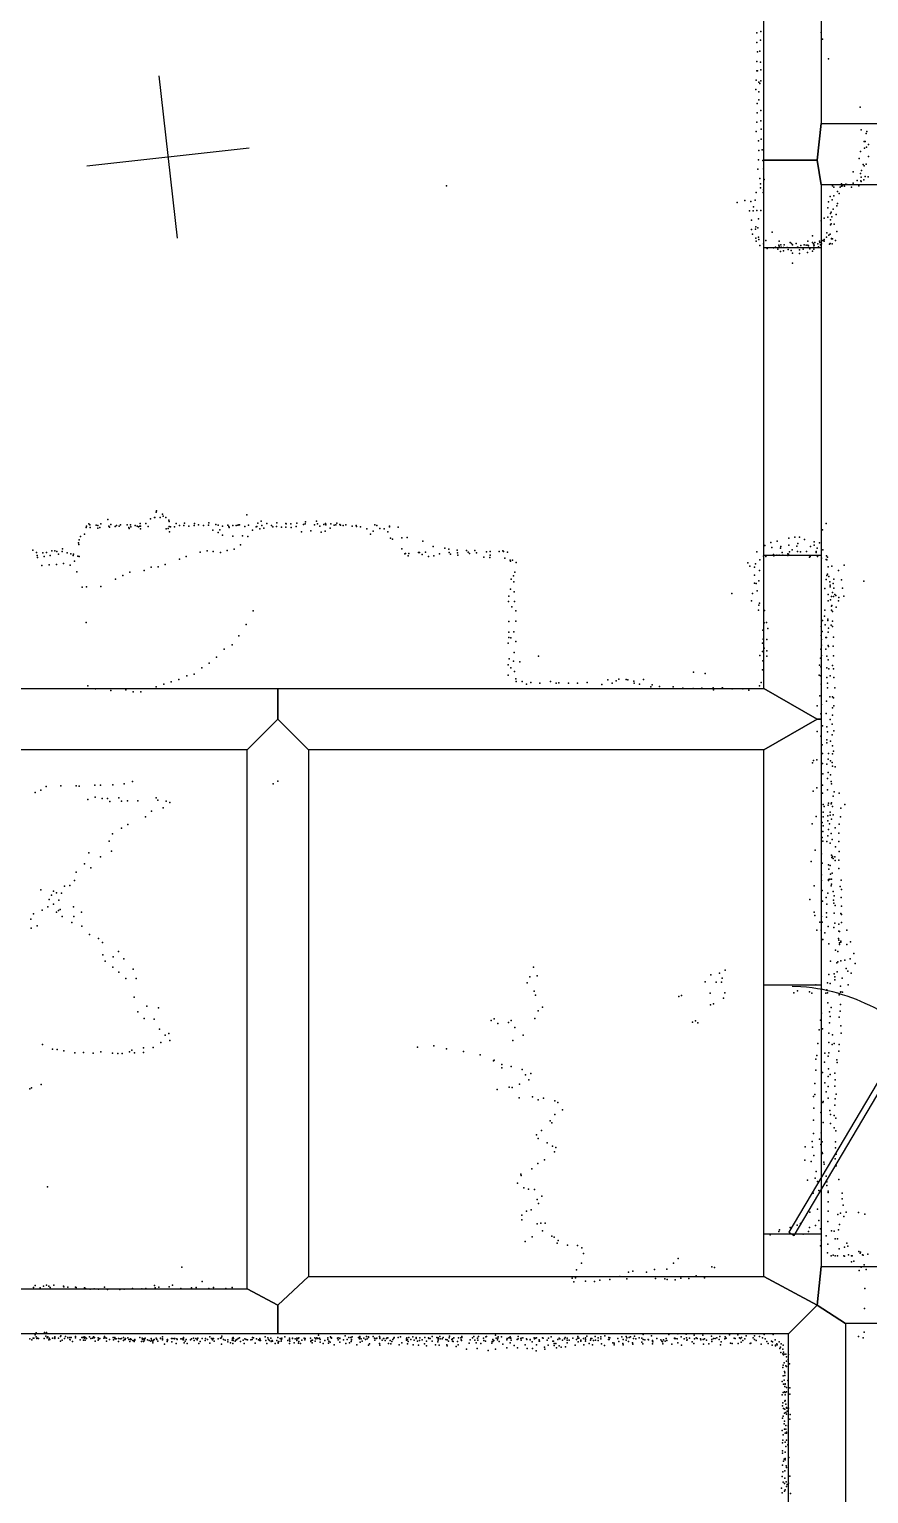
# Model space of a CAD drawing. Header units: millimetres. Extents: x 3450 to 23228, y -19815 to -4263.
# Drawn here: x 12202 to 14257, y -11441 to -7854 of the extents above; entities that cross this region are included whole.
import ezdxf

# ---------------------------------------------------------------- set-up
doc = ezdxf.new("R2010")
doc.units = ezdxf.units.MM
for name, color, linetype in [('DOORS', 7, 'Continuous'), ('P', 9, 'Continuous'), ('PANOS', 10, 'Continuous'), ('ROOMS', 1, 'Continuous'), ('WALLS', 3, 'Continuous')]:
    doc.layers.add(name, color=color, linetype=linetype)

# ---------------------------------------------------------------- blocks, each defined once
blk = doc.blocks.new('1-Standard_3C')
for points in [[(-403.982, 5.64828), (253.382, 394.931), (263.573, 377.722), (-393.791, -11.5606), (-403.982, 5.64828)], [(263.573, 377.722), (275.367, 357.142), (283.15, 343.495), (290.844, 329.879), (298.429, 316.269), (305.882, 302.642), (313.184, 288.973), (320.313, 275.239), (327.249, 261.416), (333.971, 247.479), (340.456, 233.405), (346.686, 219.17), (352.638, 204.75), (358.291, 190.121), (363.626, 175.258), (368.62, 160.139), (373.253, 144.738), (377.503, 129.032), (381.351, 112.998), (384.774, 96.6102), (387.752, 79.8457), (390.265, 62.6802), (392.29, 45.0899), (393.807, 27.0508), (395.085, -0.90191)]]:
    blk.add_lwpolyline(points)

msp = doc.modelspace()

# ---------------------------------------------------------------- linework, layer by layer
at = {"layer": 'DOORS'}
for points in [[(14000.8, -9143.1), (14000.8, -8389.1), (14140.8, -8389.1), (14140.8, -9143.1), (14000.8, -9143.1)], [(14000.8, -10805.5), (14000.8, -10194.8), (14140.8, -10194.8), (14140.8, -10805.5), (14000.8, -10805.5)]]:
    msp.add_lwpolyline(points, dxfattribs=at)
at = {"layer": 'P'}
for p in [(13983, -7863), (13983, -7887), (13992, -7881), (13993, -7860), (14141, -7862), (14144, -7879), (13985, -7910), (13991, -7908), (13983, -7933), (13983, -7956), (13985, -7956), (13992, -7935), (13993, -7954), (14159, -7927), (13982, -7979), (13988, -7984), (13991, -7987), (13993, -7981), (13981, -8002), (13988, -8008), (13988, -8027), (13984, -8036), (13984, -8059), (13993, -8053), (14236, -8045), (13982, -8105), (13983, -8082), (13993, -8079), (13994, -8099), (14239, -8101), (14253, -8105), (13987, -8128), (13994, -8124), (14246, -8129), (14249, -8129), (14251, -8110), (14257, -8137), (13987, -8174), (13988, -8151), (13996, -8150), (13998, -8176), (14234, -8171), (14237, -8154), (14247, -8146), (14252, -8143), (14257, -8166), (13986, -8197), (14000, -8196), (14219, -8204), (14237, -8208), (14240, -8200), (14244, -8186), (14246, -8189), (14251, -8185), (13223, -8238), (13991, -8220), (13992, -8233), (13992, -8243), (14000, -8248), (14001, -8222), (14169, -8238), (14172, -8241), (14187, -8241), (14191, -8233), (14191, -8239), (14193, -8238), (14198, -8239), (14201, -8234), (14204, -8235), (14215, -8241), (14219, -8231), (14229, -8225), (14233, -8238), (14238, -8226), (14239, -8217), (14239, -8227), (14245, -8223), (14249, -8215), (14256, -8216), (13935, -8279), (13954, -8274), (13969, -8276), (13979, -8273), (13982, -8254), (13999, -8254), (14159, -8277), (14163, -8264), (14168, -8272), (14172, -8262), (14181, -8252), (14181, -8281), (14185, -8257), (13965, -8299), (13974, -8299), (13975, -8289), (13983, -8298), (13987, -8319), (13993, -8298), (14148, -8317), (14157, -8292), (14157, -8315), (14164, -8306), (14165, -8302), (14167, -8314), (14170, -8295), (14178, -8308), (14179, -8287), (13970, -8322), (13970, -8345), (13973, -8356), (13980, -8344), (13981, -8338), (13986, -8341), (14021, -8351), (14141, -8324), (14155, -8353), (14163, -8356), (14164, -8321), (14164, -8333), (14165, -8331), (14173, -8332), (14179, -8350), (13981, -8366), (13982, -8373), (13987, -8364), (13988, -8369), (13991, -8384), (14000, -8380), (14005, -8372), (14009, -8391), (14024, -8390), (14029, -8388), (14037, -8383), (14038, -8373), (14038, -8386), (14042, -8382), (14043, -8388), (14049, -8389), (14050, -8382), (14058, -8389), (14065, -8377), (14068, -8379), (14071, -8382), (14080, -8379), (14083, -8388), (14084, -8388), (14091, -8384), (14099, -8382), (14104, -8383), (14108, -8373), (14108, -8383), (14110, -8385), (14113, -8392), (14120, -8360), (14120, -8377), (14122, -8380), (14123, -8385), (14124, -8383), (14125, -8377), (14133, -8380), (14134, -8387), (14137, -8373), (14138, -8377), (14139, -8382), (14142, -8380), (14145, -8372), (14148, -8369), (14148, -8373), (14154, -8364), (14160, -8359), (14161, -8381), (14163, -8379), (14166, -8367), (14166, -8368), (14168, -8380), (14169, -8368), (14176, -8372), (14035, -8393), (14041, -8399), (14049, -8397), (14060, -8394), (14067, -8396), (14071, -8403), (14071, -8427), (14088, -8395), (14088, -8404), (14097, -8393), (14107, -8401), (14120, -8398), (14123, -8393), (12512, -9037), (12513, -9034), (12342, -9071), (12347, -9066), (12350, -9068), (12365, -9069), (12369, -9070), (12377, -9066), (12394, -9055), (12396, -9071), (12401, -9067), (12412, -9072), (12415, -9070), (12422, -9071), (12425, -9068), (12441, -9068), (12449, -9068), (12450, -9073), (12461, -9070), (12466, -9071), (12469, -9073), (12472, -9071), (12473, -9065), (12474, -9071), (12487, -9065), (12493, -9072), (12498, -9053), (12508, -9050), (12509, -9050), (12522, -9050), (12528, -9042), (12529, -9047), (12536, -9050), (12543, -9057), (12544, -9060), (12544, -9072), (12547, -9073), (12557, -9073), (12561, -9065), (12569, -9070), (12580, -9070), (12582, -9064), (12592, -9071), (12605, -9070), (12606, -9065), (12616, -9068), (12628, -9070), (12640, -9069), (12641, -9063), (12658, -9067), (12664, -9069), (12675, -9071), (12688, -9069), (12690, -9072), (12700, -9070), (12708, -9070), (12712, -9069), (12715, -9068), (12716, -9068), (12729, -9072), (12734, -9044), (12738, -9069), (12757, -9073), (12759, -9072), (12761, -9064), (12769, -9059), (12771, -9070), (12783, -9065), (12795, -9070), (12798, -9073), (12807, -9072), (12808, -9063), (12830, -9065), (12831, -9066), (12842, -9066), (12855, -9072), (12857, -9064), (12873, -9067), (12877, -9066), (12878, -9061), (12900, -9068), (12905, -9059), (12907, -9066), (12913, -9071), (12923, -9067), (12927, -9065), (12928, -9068), (12940, -9066), (12948, -9069), (12952, -9068), (12955, -9064), (12962, -9067), (12964, -9069), (12970, -9070), (12977, -9068), (12992, -9071), (13002, -9070), (13003, -9072), (13013, -9073), (13048, -9068), (13053, -9070), (13084, -9071), (13084, -9073), (14153, -9065), (12324, -9105), (12327, -9097), (12337, -9091), (12341, -9075), (12351, -9075), (12369, -9076), (12374, -9075), (12398, -9074), (12445, -9075), (12446, -9077), (12474, -9078), (12537, -9078), (12542, -9077), (12545, -9085), (12651, -9081), (12664, -9087), (12668, -9080), (12675, -9093), (12691, -9075), (12700, -9096), (12724, -9095), (12737, -9097), (12748, -9081), (12766, -9078), (12776, -9076), (12819, -9074), (12830, -9074), (12843, -9075), (12868, -9085), (12891, -9083), (12916, -9086), (12926, -9084), (12938, -9076), (13028, -9078), (13037, -9091), (13044, -9084), (13060, -9077), (13071, -9078), (13080, -9085), (13086, -9101), (13091, -9103), (13105, -9074), (13114, -9100), (13127, -9099), (13165, -9108), (14033, -9108), (14062, -9101), (14076, -9098), (14088, -9098), (14100, -9104), (14144, -9080), (12210, -9130), (12219, -9136), (12221, -9143), (12235, -9137), (12244, -9136), (12253, -9143), (12257, -9132), (12264, -9132), (12269, -9133), (12273, -9140), (12282, -9133), (12283, -9127), (12294, -9137), (12303, -9139), (12309, -9143), (12310, -9140), (12320, -9145), (12322, -9112), (12323, -9116), (12620, -9135), (12637, -9132), (12652, -9133), (12670, -9136), (12686, -9131), (12703, -9128), (12719, -9117), (13114, -9127), (13121, -9139), (13123, -9138), (13129, -9144), (13131, -9138), (13155, -9136), (13157, -9136), (13164, -9141), (13172, -9135), (13191, -9121), (13192, -9144), (13206, -9139), (13219, -9125), (13229, -9128), (13230, -9136), (13233, -9140), (13249, -9130), (13250, -9137), (13251, -9142), (13272, -9131), (13276, -9135), (13280, -9138), (13293, -9131), (13297, -9137), (13321, -9134), (13330, -9133), (13330, -9142), (13352, -9133), (13361, -9132), (13363, -9133), (13373, -9135), (13983, -9134), (14000, -9145), (14003, -9119), (14005, -9144), (14018, -9111), (14020, -9124), (14024, -9141), (14025, -9144), (14032, -9142), (14038, -9142), (14041, -9125), (14042, -9121), (14045, -9136), (14047, -9142), (14059, -9139), (14059, -9143), (14061, -9140), (14062, -9118), (14063, -9134), (14070, -9129), (14081, -9120), (14083, -9133), (14084, -9114), (14090, -9134), (14105, -9133), (14115, -9121), (14124, -9110), (14124, -9118), (14129, -9133), (14129, -9136), (14131, -9125), (14137, -9112), (14145, -9129), (14154, -9144), (12222, -9148), (12232, -9168), (12238, -9146), (12250, -9166), (12268, -9165), (12285, -9163), (12302, -9167), (12312, -9157), (12324, -9146), (12483, -9180), (12500, -9172), (12517, -9171), (12534, -9165), (12569, -9152), (12586, -9146), (13179, -9146), (13315, -9147), (13329, -9148), (13366, -9150), (13379, -9155), (13380, -9157), (13385, -9155), (13394, -9160), (13961, -9161), (13966, -9169), (13978, -9172), (13980, -9164), (13990, -9180), (13991, -9154), (14005, -9146), (14112, -9147), (14114, -9146), (14132, -9146), (14142, -9150), (14153, -9153), (14155, -9154), (14156, -9147), (14158, -9171), (14167, -9169), (14183, -9180), (14197, -9167), (12318, -9183), (12413, -9201), (12431, -9192), (12448, -9184), (13382, -9201), (13387, -9193), (13388, -9208), (13391, -9184), (13978, -9191), (13978, -9211), (13982, -9212), (13988, -9205), (14153, -9202), (14155, -9192), (14156, -9189), (14160, -9195), (14162, -9208), (14163, -9216), (14170, -9212), (14172, -9201), (14191, -9203), (14245, -9206), (12331, -9221), (12342, -9220), (12377, -9219), (13376, -9243), (13380, -9226), (13389, -9232), (13922, -9236), (13973, -9236), (13984, -9230), (14150, -9224), (14158, -9239), (14163, -9220), (14164, -9252), (14166, -9244), (14169, -9234), (14171, -9244), (14172, -9223), (14174, -9239), (14177, -9241), (14184, -9246), (14193, -9223), (14196, -9243), (12750, -9279), (13375, -9256), (13383, -9269), (13390, -9256), (13393, -9279), (13970, -9254), (13987, -9277), (13988, -9265), (13990, -9260), (14002, -9278), (14150, -9277), (14158, -9254), (14166, -9267), (14166, -9277), (14167, -9266), (14169, -9280), (14178, -9270), (14183, -9254), (12341, -9307), (12733, -9312), (13376, -9305), (13393, -9304), (14001, -9308), (14007, -9307), (14010, -9322), (14141, -9317), (14144, -9302), (14149, -9292), (14151, -9313), (14157, -9299), (14157, -9302), (14159, -9321), (14165, -9314), (14169, -9304), (14169, -9317), (12715, -9340), (13374, -9358), (13376, -9331), (13376, -9344), (13381, -9345), (13388, -9330), (13393, -9354), (13997, -9358), (13998, -9326), (13999, -9348), (14008, -9349), (14141, -9339), (14142, -9349), (14143, -9329), (14152, -9344), (14154, -9344), (14158, -9331), (14171, -9343), (12660, -9392), (12679, -9373), (12698, -9362), (13377, -9396), (13389, -9381), (13449, -9390), (13991, -9388), (13997, -9378), (14000, -9378), (14001, -9370), (14008, -9377), (14008, -9390), (14139, -9395), (14140, -9373), (14142, -9363), (14142, -9388), (14152, -9373), (14155, -9390), (14158, -9364), (14159, -9366), (14170, -9365), (14171, -9389), (12624, -9418), (12642, -9407), (13374, -9411), (13381, -9418), (13387, -9402), (13390, -9427), (13403, -9404), (13828, -9429), (13857, -9432), (13997, -9423), (13998, -9401), (14137, -9412), (14140, -9416), (14155, -9418), (14158, -9399), (14160, -9421), (14169, -9413), (14171, -9421), (12345, -9462), (12512, -9465), (12531, -9458), (12549, -9453), (12568, -9447), (12587, -9438), (12605, -9434), (13374, -9436), (13393, -9445), (13394, -9452), (13409, -9452), (13419, -9458), (13430, -9454), (13452, -9456), (13478, -9452), (13492, -9456), (13498, -9455), (13522, -9456), (13544, -9456), (13568, -9454), (13604, -9459), (13618, -9448), (13629, -9456), (13639, -9450), (13645, -9446), (13663, -9447), (13667, -9448), (13682, -9451), (13683, -9456), (13696, -9458), (13706, -9447), (13724, -9465), (13727, -9460), (13745, -9464), (13778, -9465), (13802, -9468), (13849, -9468), (13876, -9467), (13899, -9467), (13990, -9462), (13994, -9454), (14136, -9436), (14139, -9438), (14141, -9458), (14155, -9442), (14156, -9456), (14156, -9467), (14163, -9438), (14172, -9442), (14174, -9467), (12364, -9470), (12401, -9474), (12438, -9472), (12456, -9477), (12475, -9477), (13827, -9469), (13877, -9472), (13897, -9469), (13923, -9470), (13949, -9470), (13964, -9473), (14138, -9487), (14154, -9500), (14162, -9489), (14169, -9489), (14171, -9492), (14131, -9511), (14140, -9531), (14142, -9508), (14153, -9530), (14169, -9516), (14169, -9534), (14172, -9511), (14131, -9574), (14144, -9560), (14155, -9563), (14156, -9575), (14163, -9545), (14168, -9556), (14172, -9573), (14140, -9586), (14143, -9607), (14155, -9595), (14155, -9602), (14164, -9598), (14168, -9582), (14169, -9609), (14122, -9645), (14130, -9644), (14144, -9628), (14158, -9642), (14159, -9628), (14164, -9646), (14169, -9629), (14171, -9622), (14120, -9651), (14144, -9653), (14145, -9678), (14155, -9654), (14158, -9675), (14164, -9680), (14168, -9650), (14169, -9659), (14175, -9661), (12230, -9718), (12243, -9709), (12279, -9707), (12316, -9707), (12324, -9708), (12362, -9706), (12376, -9706), (12406, -9705), (12434, -9702), (12454, -9697), (12799, -9702), (12810, -9696), (14130, -9712), (14144, -9706), (14156, -9689), (14156, -9717), (14165, -9697), (14166, -9702), (12216, -9724), (12345, -9741), (12363, -9735), (12380, -9738), (12393, -9738), (12399, -9746), (12421, -9737), (12427, -9745), (12442, -9744), (12467, -9744), (12512, -9737), (12516, -9742), (12537, -9745), (12546, -9748), (14121, -9720), (14144, -9725), (14146, -9753), (14158, -9755), (14159, -9750), (14165, -9751), (14166, -9749), (14170, -9733), (14173, -9722), (14185, -9725), (14199, -9753), (12486, -9783), (12501, -9769), (12529, -9761), (14129, -9782), (14146, -9772), (14146, -9783), (14148, -9758), (14157, -9781), (14163, -9772), (14163, -9779), (14166, -9789), (14169, -9758), (14170, -9778), (14188, -9783), (14189, -9762), (12405, -9825), (12427, -9811), (12443, -9802), (14119, -9800), (14143, -9797), (14145, -9819), (14146, -9805), (14157, -9793), (14159, -9814), (14161, -9800), (14165, -9824), (14175, -9810), (14184, -9823), (14185, -9801), (12397, -9843), (14143, -9834), (14145, -9843), (14155, -9844), (14157, -9830), (14163, -9848), (14168, -9839), (14176, -9857), (14184, -9844), (12337, -9898), (12347, -9871), (12376, -9881), (12403, -9867), (14116, -9893), (14126, -9865), (14142, -9874), (14143, -9897), (14166, -9877), (14167, -9883), (14169, -9880), (14170, -9885), (14174, -9881), (14175, -9890), (14184, -9889), (14185, -9868), (12316, -9919), (12352, -9908), (14142, -9925), (14159, -9901), (14160, -9911), (14163, -9902), (14164, -9924), (14168, -9921), (14184, -9910), (12230, -9962), (12261, -9965), (12268, -9969), (12280, -9970), (12288, -9953), (12301, -9951), (12312, -9939), (14124, -9952), (14142, -9939), (14143, -9964), (14157, -9970), (14159, -9937), (14159, -9939), (14162, -9936), (14165, -9952), (14166, -9936), (14166, -9948), (14170, -9966), (14187, -9954), (14190, -9938), (14191, -9961), (12247, -10004), (12250, -9986), (12256, -9975), (12261, -9997), (12274, -9987), (12310, -10004), (14113, -9986), (14144, -9990), (14153, -9981), (14155, -9997), (14171, -9987), (14172, -9995), (14173, -9977), (14175, -10000), (14190, -9981), (14191, -10002), (12205, -10034), (12212, -10021), (12233, -10012), (12268, -10017), (12273, -10013), (12277, -10010), (12282, -10027), (12311, -10027), (12329, -10017), (14124, -10017), (14125, -10025), (14138, -10041), (14142, -10027), (14143, -10041), (14154, -10018), (14154, -10029), (14173, -10019), (14189, -10020), (14191, -10022), (12206, -10056), (12221, -10050), (12306, -10042), (12330, -10051), (12349, -10071), (14130, -10061), (14141, -10061), (14150, -10067), (14158, -10052), (14172, -10054), (14174, -10044), (14184, -10046), (14184, -10063), (14186, -10064), (14191, -10042), (14204, -10061), (12371, -10081), (12381, -10091), (12420, -10113), (14144, -10084), (14145, -10084), (14160, -10094), (14176, -10110), (14182, -10113), (14183, -10081), (14184, -10085), (14186, -10092), (14186, -10096), (14189, -10088), (14189, -10090), (14204, -10096), (14213, -10089), (12382, -10121), (12387, -10137), (12407, -10126), (12433, -10131), (14164, -10137), (14179, -10141), (14182, -10138), (14189, -10136), (14199, -10134), (14212, -10131), (14221, -10118), (14224, -10142), (12406, -10151), (12421, -10164), (12438, -10179), (12456, -10156), (12463, -10179), (13427, -10175), (13436, -10151), (13445, -10173), (13871, -10170), (13892, -10166), (13898, -10178), (13906, -10159), (14160, -10169), (14173, -10168), (14174, -10175), (14174, -10182), (14180, -10163), (14192, -10178), (14202, -10155), (14206, -10161), (14214, -10166), (13421, -10190), (13438, -10210), (13441, -10220), (13799, -10221), (13857, -10187), (13869, -10215), (13884, -10188), (13897, -10188), (13905, -10214), (14074, -10214), (14083, -10209), (14112, -10212), (14118, -10215), (14128, -10195), (14152, -10215), (14155, -10207), (14156, -10190), (14156, -10214), (14163, -10191), (14185, -10219), (14188, -10198), (14188, -10213), (14189, -10212), (14193, -10213), (14207, -10195), (12458, -10225), (12489, -10247), (12518, -10251), (13458, -10249), (13792, -10223), (13870, -10244), (13877, -10241), (13902, -10227), (14157, -10239), (14165, -10250), (14188, -10243), (12467, -10261), (12483, -10277), (12507, -10279), (13333, -10282), (13340, -10278), (13349, -10289), (13375, -10287), (13382, -10282), (13440, -10277), (13448, -10258), (13826, -10286), (13833, -10283), (13839, -10288), (14139, -10281), (14142, -10264), (14161, -10261), (14161, -10288), (14163, -10272), (14185, -10274), (14187, -10259), (12520, -10303), (12534, -10318), (12543, -10314), (13391, -10299), (13411, -10318), (14136, -10305), (14144, -10302), (14160, -10313), (14169, -10317), (14189, -10295), (14190, -10313), (12234, -10341), (12258, -10352), (12270, -10353), (12286, -10356), (12313, -10361), (12334, -10360), (12358, -10362), (12377, -10359), (12405, -10362), (12418, -10363), (12429, -10363), (12447, -10359), (12453, -10355), (12459, -10361), (12481, -10349), (12481, -10360), (12505, -10348), (12524, -10336), (12546, -10331), (13152, -10347), (13192, -10344), (13223, -10351), (13265, -10358), (13386, -10331), (14133, -10338), (14150, -10362), (14160, -10336), (14160, -10361), (14168, -10341), (14173, -10338), (14184, -10357), (14185, -10341), (13306, -10366), (13338, -10381), (13340, -10379), (13359, -10390), (13359, -10398), (13382, -10395), (14128, -10377), (14130, -10368), (14149, -10384), (14158, -10369), (14159, -10400), (14179, -10378), (14180, -10385), (13409, -10402), (13417, -10415), (13425, -10427), (13430, -10412), (14125, -10436), (14128, -10404), (14144, -10409), (14150, -10435), (14158, -10419), (14163, -10414), (14174, -10411), (14175, -10427), (12203, -10449), (12207, -10447), (12231, -10439), (13347, -10451), (13377, -10445), (13384, -10446), (13401, -10471), (13402, -10438), (13434, -10469), (13461, -10472), (14122, -10468), (14125, -10463), (14153, -10457), (14158, -10444), (14158, -10472), (14174, -10443), (14178, -10462), (13448, -10476), (13489, -10479), (13496, -10483), (13507, -10501), (14123, -10497), (14140, -10507), (14145, -10483), (14146, -10480), (14162, -10502), (14174, -10489), (14175, -10474), (13477, -10528), (13481, -10533), (13489, -10512), (14122, -10526), (14146, -10532), (14164, -10512), (14164, -10534), (14173, -10515), (14177, -10521), (13444, -10562), (13448, -10571), (13456, -10551), (14119, -10578), (14122, -10559), (14137, -10573), (14141, -10557), (14143, -10579), (14173, -10545), (14176, -10579), (14177, -10552), (13470, -10582), (13483, -10590), (13488, -10604), (13491, -10593), (14102, -10591), (14120, -10592), (14123, -10613), (14140, -10586), (14143, -10605), (14144, -10608), (14176, -10594), (14178, -10609), (13432, -10645), (13447, -10632), (13463, -10623), (14101, -10624), (14116, -10627), (14147, -10629), (14148, -10634), (14175, -10621), (14178, -10638), (13397, -10680), (13405, -10658), (13406, -10662), (14107, -10673), (14126, -10668), (14129, -10652), (14132, -10676), (14150, -10652), (14153, -10663), (14155, -10677), (14155, -10686), (14184, -10671), (12246, -10689), (13413, -10692), (13424, -10695), (13439, -10696), (13445, -10720), (13457, -10712), (14121, -10705), (14135, -10698), (14158, -10700), (14158, -10703), (14192, -10705), (14192, -10719), (13408, -10759), (13419, -10749), (13431, -10746), (13449, -10730), (14113, -10751), (14132, -10744), (14158, -10726), (14158, -10749), (14182, -10757), (14188, -10754), (14195, -10734), (14202, -10751), (14232, -10752), (14248, -10756), (13408, -10770), (13445, -10780), (13454, -10778), (13465, -10778), (14039, -10795), (14065, -10789), (14082, -10783), (14090, -10779), (14112, -10789), (14127, -10784), (14135, -10772), (14139, -10792), (14157, -10774), (14183, -10795), (14186, -10782), (14196, -10762), (13416, -10823), (13433, -10812), (13458, -10797), (13481, -10810), (13487, -10813), (13494, -10827), (13497, -10821), (14016, -10807), (14037, -10799), (14097, -10805), (14110, -10799), (14141, -10805), (14141, -10820), (14153, -10809), (14157, -10830), (14166, -10797), (14173, -10798), (14175, -10817), (14181, -10817), (14204, -10827), (13520, -10832), (13544, -10833), (13555, -10839), (13559, -10853), (13791, -10865), (14139, -10834), (14156, -10851), (14165, -10858), (14170, -10857), (14175, -10858), (14181, -10858), (14185, -10841), (14196, -10858), (14198, -10837), (14198, -10859), (14206, -10835), (14208, -10856), (14215, -10858), (14217, -10858), (14233, -10848), (14236, -10852), (14237, -10849), (14242, -10856), (14244, -10857), (14255, -10854), (12575, -10886), (13542, -10893), (13554, -10876), (13669, -10898), (13680, -10896), (13713, -10898), (13733, -10892), (13763, -10891), (13779, -10876), (13873, -10885), (13880, -10887), (14215, -10873), (14221, -10871), (14234, -10894), (14239, -10886), (14246, -10880), (14251, -10892), (12212, -10936), (12216, -10931), (12228, -10937), (12236, -10933), (12244, -10930), (12249, -10933), (12253, -10936), (12262, -10930), (12285, -10933), (12286, -10934), (12296, -10935), (12315, -10935), (12316, -10936), (12337, -10937), (12339, -10938), (12386, -10935), (12454, -10938), (12487, -10938), (12508, -10931), (12510, -10937), (12519, -10935), (12544, -10934), (12552, -10930), (12573, -10938), (12599, -10937), (12610, -10936), (12625, -10921), (12641, -10938), (12653, -10936), (12683, -10938), (12698, -10936), (13531, -10913), (13535, -10922), (13539, -10912), (13564, -10920), (13586, -10921), (13599, -10918), (13623, -10916), (13648, -10909), (13665, -10915), (13735, -10914), (13758, -10915), (13764, -10916), (13783, -10917), (13797, -10913), (13817, -10914), (13835, -10907), (13855, -10912), (14248, -10938), (12351, -10940), (12360, -10939), (12371, -10940), (12393, -10941), (12423, -10941), (12434, -10940), (12477, -10939), (14247, -10987), (12239, -11046), (12244, -11046), (14246, -11045), (12203, -11062), (12208, -11064), (12211, -11060), (12213, -11060), (12216, -11052), (12218, -11047), (12218, -11057), (12220, -11061), (12222, -11060), (12224, -11061), (12238, -11061), (12242, -11055), (12245, -11058), (12245, -11059), (12247, -11057), (12249, -11064), (12250, -11060), (12252, -11063), (12258, -11060), (12263, -11060), (12264, -11057), (12264, -11058), (12264, -11061), (12273, -11060), (12278, -11056), (12278, -11067), (12279, -11054), (12282, -11065), (12288, -11061), (12290, -11056), (12296, -11058), (12296, -11059), (12301, -11058), (12301, -11063), (12302, -11064), (12304, -11058), (12307, -11068), (12315, -11056), (12315, -11059), (12326, -11064), (12330, -11058), (12333, -11058), (12334, -11065), (12336, -11057), (12337, -11060), (12338, -11065), (12339, -11058), (12342, -11061), (12349, -11057), (12352, -11061), (12356, -11060), (12359, -11057), (12360, -11059), (12361, -11058), (12363, -11067), (12370, -11059), (12370, -11065), (12371, -11063), (12374, -11061), (12384, -11060), (12386, -11056), (12387, -11059), (12391, -11060), (12391, -11067), (12398, -11063), (12407, -11058), (12408, -11064), (12411, -11058), (12411, -11060), (12412, -11062), (12414, -11062), (12420, -11061), (12420, -11068), (12424, -11062), (12424, -11062), (12427, -11061), (12432, -11058), (12432, -11066), (12435, -11063), (12436, -11063), (12437, -11061), (12443, -11059), (12445, -11063), (12448, -11068), (12449, -11062), (12449, -11063), (12451, -11063), (12455, -11066), (12456, -11066), (12458, -11068), (12460, -11063), (12460, -11065), (12472, -11058), (12476, -11068), (12478, -11060), (12479, -11063), (12481, -11068), (12482, -11062), (12482, -11067), (12484, -11064), (12485, -11060), (12491, -11064), (12495, -11066), (12499, -11067), (12500, -11061), (12501, -11065), (12504, -11067), (12504, -11071), (12506, -11065), (12507, -11063), (12512, -11060), (12513, -11062), (12514, -11063), (12516, -11067), (12523, -11060), (12523, -11061), (12528, -11057), (12528, -11062), (12528, -11064), (12533, -11075), (12539, -11064), (12539, -11068), (12540, -11063), (12540, -11066), (12550, -11061), (12551, -11069), (12553, -11061), (12557, -11061), (12557, -11062), (12558, -11061), (12561, -11073), (12563, -11062), (12564, -11063), (12573, -11062), (12576, -11062), (12578, -11064), (12579, -11058), (12579, -11062), (12581, -11071), (12583, -11067), (12586, -11063), (12588, -11073), (12596, -11064), (12599, -11062), (12604, -11060), (12605, -11066), (12609, -11061), (12613, -11063), (12613, -11064), (12614, -11060), (12617, -11073), (12620, -11068), (12625, -11061), (12632, -11066), (12633, -11061), (12638, -11063), (12644, -11057), (12644, -11072), (12648, -11061), (12650, -11064), (12651, -11061), (12653, -11061), (12654, -11067), (12664, -11062), (12670, -11060), (12672, -11059), (12672, -11075), (12673, -11055), (12677, -11063), (12681, -11065), (12688, -11064), (12688, -11069), (12694, -11071), (12698, -11065), (12699, -11060), (12699, -11061), (12700, -11073), (12701, -11058), (12701, -11066), (12702, -11061), (12706, -11067), (12707, -11065), (12710, -11063), (12713, -11061), (12716, -11059), (12719, -11068), (12725, -11065), (12728, -11073), (12729, -11062), (12733, -11063), (12736, -11064), (12744, -11064), (12747, -11063), (12748, -11058), (12751, -11059), (12755, -11072), (12758, -11062), (12763, -11064), (12766, -11061), (12766, -11066), (12767, -11064), (12768, -11066), (12779, -11057), (12781, -11066), (12783, -11073), (12786, -11059), (12787, -11063), (12790, -11066), (12793, -11060), (12794, -11068), (12796, -11066), (12797, -11067), (12804, -11073), (12808, -11066), (12810, -11058), (12811, -11070), (12811, -11072), (12813, -11068), (12816, -11061), (12818, -11067), (12819, -11063), (12820, -11060), (12827, -11057), (12835, -11066), (12839, -11060), (12839, -11063), (12839, -11073), (12840, -11067), (12846, -11060), (12846, -11061), (12850, -11071), (12853, -11062), (12857, -11060), (12857, -11064), (12857, -11066), (12860, -11061), (12861, -11072), (12862, -11059), (12862, -11068), (12866, -11073), (12869, -11065), (12875, -11060), (12876, -11064), (12877, -11061), (12890, -11060), (12891, -11068), (12892, -11066), (12894, -11071), (12895, -11065), (12901, -11059), (12902, -11067), (12903, -11062), (12906, -11059), (12908, -11061), (12910, -11053), (12912, -11060), (12914, -11063), (12914, -11070), (12921, -11073), (12925, -11066), (12933, -11059), (12933, -11063), (12934, -11072), (12935, -11067), (12938, -11070), (12939, -11057), (12940, -11058), (12942, -11059), (12942, -11060), (12948, -11076), (12956, -11060), (12958, -11059), (12958, -11064), (12962, -11060), (12962, -11061), (12962, -11070), (12971, -11064), (12975, -11054), (12977, -11073), (12980, -11063), (12984, -11058), (12986, -11071), (12989, -11058), (12990, -11068), (12991, -11063), (12991, -11063), (12991, -11064), (12992, -11057), (13004, -11076), (13008, -11058), (13010, -11062), (13011, -11056), (13011, -11058), (13012, -11070), (13014, -11062), (13017, -11067), (13021, -11060), (13025, -11063), (13027, -11056), (13029, -11062), (13032, -11057), (13032, -11058), (13032, -11077), (13035, -11074), (13044, -11056), (13047, -11060), (13048, -11065), (13051, -11061), (13053, -11060), (13059, -11056), (13059, -11073), (13060, -11059), (13060, -11061), (13060, -11077), (13066, -11065), (13069, -11061), (13070, -11061), (13073, -11066), (13076, -11061), (13078, -11059), (13080, -11059), (13081, -11073), (13085, -11066), (13087, -11074), (13089, -11068), (13092, -11063), (13094, -11060), (13095, -11058), (13105, -11058), (13107, -11076), (13111, -11057), (13114, -11071), (13125, -11062), (13125, -11065), (13126, -11059), (13128, -11064), (13128, -11074), (13129, -11068), (13131, -11058), (13136, -11063), (13141, -11057), (13142, -11076), (13144, -11065), (13149, -11058), (13149, -11061), (13152, -11067), (13155, -11077), (13157, -11066), (13158, -11059), (13164, -11064), (13169, -11074), (13170, -11058), (13174, -11067), (13174, -11079), (13179, -11059), (13180, -11061), (13183, -11061), (13188, -11056), (13188, -11067), (13196, -11076), (13200, -11058), (13202, -11069), (13203, -11059), (13203, -11062), (13203, -11065), (13205, -11077), (13207, -11056), (13208, -11062), (13213, -11062), (13215, -11058), (13222, -11063), (13224, -11076), (13225, -11064), (13225, -11079), (13228, -11067), (13230, -11059), (13231, -11055), (13236, -11063), (13238, -11062), (13238, -11067), (13240, -11068), (13241, -11059), (13247, -11080), (13250, -11068), (13252, -11076), (13253, -11059), (13258, -11059), (13259, -11064), (13260, -11066), (13261, -11056), (13261, -11058), (13279, -11072), (13281, -11064), (13287, -11059), (13290, -11056), (13293, -11065), (13296, -11071), (13299, -11060), (13300, -11065), (13302, -11056), (13307, -11073), (13314, -11060), (13315, -11066), (13319, -11067), (13320, -11057), (13321, -11056), (13334, -11072), (13335, -11068), (13337, -11063), (13337, -11068), (13339, -11066), (13343, -11053), (13345, -11060), (13348, -11064), (13349, -11060), (13350, -11057), (13352, -11068), (13358, -11057), (13361, -11075), (13371, -11064), (13372, -11061), (13376, -11059), (13379, -11057), (13379, -11071), (13380, -11060), (13381, -11060), (13382, -11065), (13389, -11078), (13396, -11063), (13399, -11056), (13399, -11062), (13405, -11061), (13406, -11060), (13406, -11065), (13410, -11059), (13416, -11076), (13419, -11062), (13420, -11063), (13428, -11063), (13428, -11064), (13433, -11069), (13438, -11059), (13439, -11062), (13441, -11060), (13444, -11059), (13444, -11076), (13450, -11064), (13450, -11067), (13451, -11067), (13458, -11059), (13460, -11060), (13470, -11065), (13472, -11077), (13473, -11060), (13480, -11057), (13484, -11067), (13485, -11067), (13487, -11073), (13487, -11078), (13491, -11073), (13496, -11063), (13499, -11060), (13499, -11079), (13501, -11062), (13507, -11065), (13512, -11062), (13514, -11058), (13515, -11081), (13519, -11060), (13519, -11065), (13519, -11071), (13524, -11065), (13533, -11060), (13538, -11077), (13542, -11063), (13545, -11056), (13545, -11060), (13546, -11069), (13547, -11060), (13552, -11065), (13552, -11067), (13559, -11061), (13560, -11076), (13564, -11059), (13564, -11063), (13564, -11067), (13567, -11055), (13573, -11073), (13576, -11065), (13577, -11061), (13579, -11061), (13581, -11076), (13583, -11066), (13587, -11056), (13588, -11065), (13595, -11059), (13595, -11066), (13601, -11057), (13601, -11062), (13603, -11074), (13610, -11078), (13611, -11054), (13620, -11063), (13621, -11058), (13622, -11063), (13623, -11059), (13631, -11071), (13634, -11072), (13634, -11076), (13643, -11061), (13645, -11068), (13653, -11057), (13655, -11073), (13656, -11063), (13656, -11076), (13663, -11056), (13663, -11065), (13665, -11059), (13669, -11068), (13671, -11058), (13674, -11057), (13679, -11071), (13680, -11075), (13681, -11061), (13684, -11055), (13687, -11062), (13695, -11059), (13702, -11060), (13702, -11070), (13704, -11074), (13705, -11051), (13705, -11063), (13709, -11064), (13717, -11063), (13718, -11064), (13725, -11054), (13728, -11066), (13728, -11067), (13728, -11074), (13729, -11069), (13738, -11061), (13748, -11064), (13751, -11067), (13752, -11069), (13753, -11074), (13755, -11064), (13759, -11067), (13761, -11061), (13763, -11066), (13768, -11051), (13775, -11075), (13782, -11060), (13782, -11061), (13784, -11061), (13788, -11062), (13790, -11049), (13790, -11071), (13798, -11057), (13799, -11077), (13805, -11062), (13810, -11050), (13811, -11059), (13812, -11065), (13813, -11064), (13818, -11060), (13825, -11069), (13829, -11073), (13830, -11053), (13831, -11062), (13835, -11059), (13837, -11061), (13845, -11062), (13846, -11064), (13851, -11053), (13852, -11063), (13853, -11075), (13855, -11062), (13860, -11065), (13866, -11074), (13872, -11055), (13873, -11063), (13873, -11068), (13877, -11061), (13881, -11061), (13885, -11059), (13891, -11063), (13893, -11056), (13894, -11076), (13896, -11069), (13905, -11062), (13906, -11057), (13908, -11060), (13916, -11052), (13919, -11072), (13923, -11073), (13928, -11060), (13930, -11061), (13937, -11052), (13938, -11073), (13941, -11059), (13943, -11061), (13945, -11070), (13946, -11058), (13949, -11066), (13954, -11062), (13957, -11054), (13967, -11073), (13969, -11072), (13974, -11059), (13978, -11054), (13978, -11063), (13982, -11066), (13990, -11056), (13994, -11075), (13997, -11059), (14001, -11051), (14004, -11062), (14008, -11068), (14011, -11073), (14019, -11067), (14021, -11077), (14022, -11069), (14023, -11051), (14028, -11064), (14029, -11077), (14029, -11079), (14032, -11074), (14033, -11076), (14038, -11069), (14043, -11074), (14048, -11077), (14232, -11056), (14244, -11059), (13272, -11087), (13298, -11085), (13325, -11090), (13343, -11087), (13371, -11084), (13397, -11084), (13421, -11085), (13434, -11085), (13443, -11091), (13463, -11082), (13464, -11087), (13493, -11084), (13504, -11082), (14040, -11085), (14041, -11082), (14042, -11095), (14047, -11087), (14047, -11098), (14049, -11094), (14049, -11101), (14050, -11099), (14054, -11099), (14056, -11106), (14056, -11116), (14060, -11112), (14061, -11100), (14047, -11132), (14048, -11126), (14048, -11152), (14050, -11120), (14051, -11142), (14052, -11145), (14052, -11151), (14054, -11128), (14056, -11129), (14063, -11123), (14045, -11166), (14049, -11173), (14050, -11163), (14052, -11178), (14053, -11172), (14053, -11173), (14056, -11181), (14059, -11164), (14064, -11182), (14045, -11199), (14047, -11218), (14048, -11193), (14051, -11191), (14052, -11214), (14053, -11193), (14053, -11199), (14053, -11213), (14054, -11222), (14056, -11191), (14064, -11197), (14046, -11226), (14046, -11256), (14048, -11251), (14049, -11232), (14051, -11244), (14052, -11234), (14054, -11242), (14056, -11230), (14056, -11246), (14057, -11231), (14058, -11239), (14061, -11231), (14064, -11258), (14065, -11247), (14045, -11286), (14048, -11297), (14050, -11270), (14051, -11263), (14051, -11283), (14053, -11293), (14054, -11274), (14054, -11283), (14056, -11290), (14056, -11293), (14060, -11275), (14046, -11316), (14047, -11310), (14053, -11315), (14054, -11325), (14056, -11310), (14059, -11321), (14046, -11336), (14046, -11342), (14049, -11361), (14050, -11356), (14053, -11339), (14053, -11355), (14053, -11358), (14062, -11352), (14045, -11399), (14046, -11371), (14047, -11387), (14052, -11385), (14052, -11403), (14055, -11373), (14056, -11377), (14064, -11398), (14044, -11427), (14045, -11439), (14048, -11413), (14051, -11416), (14051, -11435), (14053, -11431), (14055, -11412), (14056, -11423), (14058, -11418), (14061, -11415), (14066, -11440)]:
    msp.add_point(p, dxfattribs=at)
at = {"layer": 'PANOS'}
for points in [[(12519, -7968.8), (12563.4, -8366.3)], [(12740, -8145.3), (12342.5, -8189.7)]]:
    msp.add_lwpolyline(points, dxfattribs=at)
at = {"layer": 'ROOMS'}
for points in [[(15163.2, -8085), (17614.9, -8085), (17614.9, -4492.7), (14140.4, -4492.7), (14140.6, -5372.2), (14140.8, -6331.8), (14140.8, -6331.8), (14140.8, -8085.3), (15163.2, -8085.3)], [(12101.7, -6412), (11290, -6412), (10286.4, -6412), (10286.4, -9469), (12810.5, -9469), (12810.5, -9469), (14000.8, -9469.3), (14000.8, -8175.3), (14000.8, -6411.8), (12101.7, -6412)], [(15103.2, -8235.3), (14140.8, -8235.3), (14140.8, -9544.4), (14140.8, -10884.3), (15103.2, -10884.3), (15103.2, -9518.4), (15103.2, -8235.3)], [(12735.5, -9619), (10293.1, -9619), (10293.1, -10939.3), (12735.5, -10939.3), (12735.5, -9619)], [(12885.5, -9619), (12885.5, -10909.3), (14000.8, -10909.3), (14000.8, -9619.3), (12885.5, -9619)], [(16627.8, -14990.7), (17614.9, -14990.7), (17614.9, -11024.3), (15912.6, -11024.3), (15163.2, -11024.3), (14200.8, -11024.3), (14200.7, -14990.7), (15467.7, -14990.7), (16627.8, -14990.7)], [(10338.1, -14501.4), (10338.1, -14990.8), (14060.7, -14990.7), (14060.8, -11049.3), (12810.5, -11049.3), (10333.1, -11049.3), (10333.1, -14501.4)]]:
    msp.add_lwpolyline(points, close=True, dxfattribs=at)
at = {"layer": 'WALLS'}
for points in [[(14000.8, -8175.3), (14000.8, -6411.8), (14130.8, -6331.8), (14140.8, -6331.8), (14140.8, -8085.3), (14130.8, -8175.3), (14000.8, -8175.3)], [(15103.2, -8235.3), (14140.8, -8235.3), (14130.8, -8175.3), (14140.8, -8085.3), (15163.2, -8085.3), (15163.2, -8175.3), (15103.2, -8235.3)], [(14000.8, -9469.3), (14000.8, -8175.3), (14130.8, -8175.3), (14140.8, -8235.3), (14140.8, -9544.4), (14130.8, -9544.4), (14000.8, -9469.3)], [(10286.4, -9469), (12810.5, -9469), (12810.5, -9544), (12735.5, -9619), (10293.1, -9619), (10258.1, -9544), (10286.4, -9469)], [(12810.5, -9469), (14000.8, -9469.3), (14130.8, -9544.4), (14000.8, -9619.3), (12885.5, -9619), (12810.5, -9544), (12810.5, -9469)], [(12735.5, -10939.3), (12735.5, -9619), (12810.5, -9544), (12885.5, -9619), (12885.5, -10909.3), (12810.5, -10979.3), (12735.5, -10939.3)], [(14000.8, -10909.3), (14000.8, -9619.3), (14130.8, -9544.4), (14140.8, -9544.4), (14140.8, -10884.3), (14130.8, -10979.3), (14000.8, -10909.3)], [(14140.8, -10884.3), (15103.2, -10884.3), (15163.2, -10979.3), (15163.2, -11024.3), (14200.8, -11024.3), (14130.8, -10979.3), (14140.8, -10884.3)], [(14060.8, -11049.3), (12810.5, -11049.3), (12810.5, -10979.3), (12885.5, -10909.3), (14000.8, -10909.3), (14130.8, -10979.3), (14060.8, -11049.3)], [(12810.5, -11049.3), (10333.1, -11049.3), (10258.1, -10979.3), (10293.1, -10939.3), (12735.5, -10939.3), (12810.5, -10979.3), (12810.5, -11049.3)], [(14060.7, -14990.7), (14060.8, -11049.3), (14130.8, -10979.3), (14200.8, -11024.3), (14200.7, -14990.7), (14130.7, -15070.7), (14060.7, -14990.7)]]:
    msp.add_lwpolyline(points, dxfattribs=at)

# ---------------------------------------------------------------- block references
at = {"layer": 'DOORS', "xscale": 0.763283, "yscale": -0.763283, "rotation": 90}
msp.add_blockref('1-Standard_3C', (14070.8, -10500.1), dxfattribs=at)

doc.saveas('drawing.dxf')
